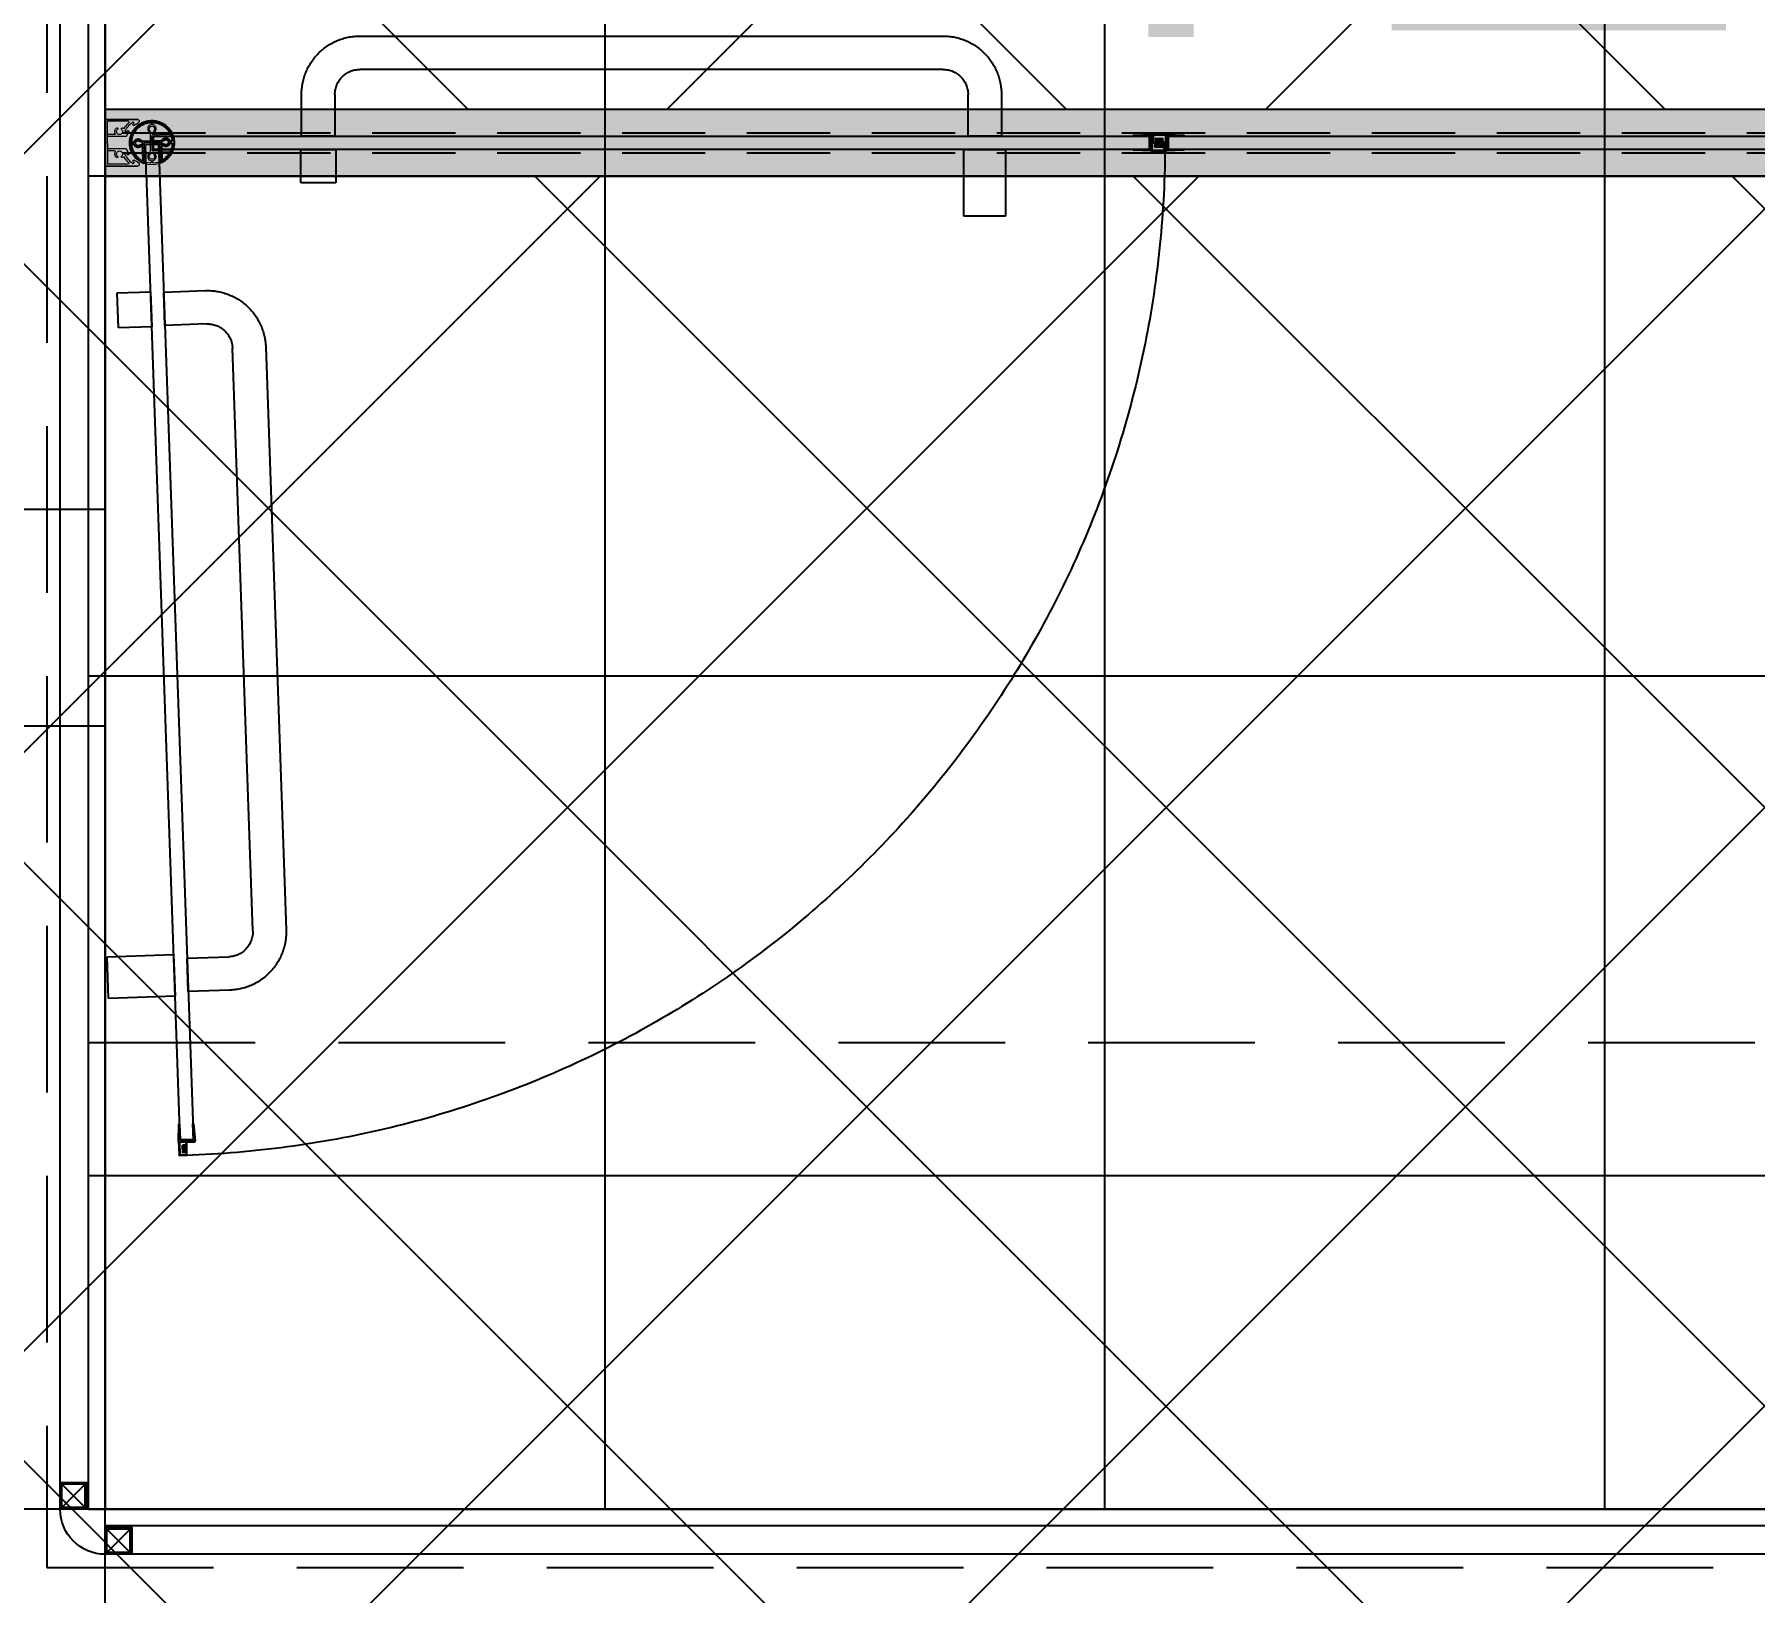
# Model space of a CAD drawing. Header units: millimetres. Extents: x 840000 to 1054178, y 0 to 59400.
# Drawn here: x 872250 to 873282, y 40821 to 41756 of the extents above; entities that cross this region are included whole.
import ezdxf
from ezdxf.enums import TextEntityAlignment as Align
from ezdxf.xclip import XClip

# ---------------------------------------------------------------- set-up
doc = ezdxf.new("R2010")
doc.units = ezdxf.units.MM
doc.header["$LTSCALE"] = 100
doc.header["$XCLIPFRAME"] = 0
for name, pattern in [('X - 단위세대 확장형$0$HID', [1.5, 1, -0.5]), ('X - 단위세대 확장형$0$X-55$0$DASHED', [0.75, 0.5, -0.25]), ('X - 단위세대 확장형$0$X-55$0$HID', [2.3, 1.5, -0.8])]:
    doc.linetypes.add(name, pattern=pattern)
for name, color, linetype in [('AA-XXXX-TEXT', 3, 'Continuous'), ('SYM', 7, 'Continuous'), ('X - 단위세대 확장형$0$A-ETC', 7, 'Continuous'), ('X - 단위세대 확장형$0$A-TILE', 253, 'Continuous'), ('X - 단위세대 확장형$0$AA-SSXM-STRS', 4, 'Continuous'), ('X - 단위세대 확장형$0$S-HAT', 19, 'Continuous'), ('X - 단위세대 확장형$0$TOIL', 4, 'Continuous'), ('X - 단위세대 확장형$0$X-25$0$AA-FFXM-SANI', 4, 'Continuous'), ('X - 단위세대 확장형$0$X-55$0$AA-FFXM-SANI', 4, 'Continuous'), ('X - 단위세대 확장형$0$X-55$0$AA-XXXX-PAT2', 1, 'Continuous'), ('X - 단위세대 확장형$0$결로방지단열재', 7, 'X - 단위세대 확장형$0$HID')]:
    doc.layers.add(name, color=color, linetype=linetype)
doc.layers.add('X - 단위세대 확장형$0$A-MC', color=171, linetype='Continuous', plot=False)
doc.styles.add('HAUD01', font='Dotum.ttf')

# ---------------------------------------------------------------- blocks, each defined once
blk = doc.blocks.new('X - 단위세대 확장형$0$X-55$0$샤워부스')
at = {"layer": 'X - 단위세대 확장형$0$X-55$0$AA-FFXM-SANI', "linetype": 'X - 단위세대 확장형$0$X-55$0$HID', "ltscale": 10}
blk.add_hatch(color=8, dxfattribs=at).paths.add_polyline_path([(25911.19099014027, -4316.811527265829), (25911.23375453914, -4319.3754166277), (25916.13396656362, -4319.248991785023), (25916.09120216474, -4316.685102423151)])
at = {"layer": 'X - 단위세대 확장형$0$X-55$0$AA-FFXM-SANI', "color": 8, "linetype": 'X - 단위세대 확장형$0$X-55$0$HID', "ltscale": 10}
for p, q in [((25309.44480758229, -4319.395639200251), (25309.44480758229, -4323.084977834414)), ((25916.09120216474, -4316.685102423153), (25911.19099014027, -4316.811527265829)), ((25911.23375453915, -4319.375416627702), (25911.19099014027, -4316.811527265829))]:
    blk.add_line(p, q, dxfattribs=at)
for points in [[(25796.75309720898, -4315.395638373644), (25821.75309720898, -4315.395638373644), (25821.75309720899, -4275.395638373644), (25796.75309720899, -4275.395638373644)], [(25398.75309720898, -4315.39560530942), (25419.75309720898, -4315.39560530942), (25419.75309720899, -4295.395605309422), (25398.75309720899, -4295.395605309422)], [(25909.4559907003, -4314.923403855079), (25916.95612848101, -4314.923403855079), (25916.95518322972, -4318.884035424034), (25909.45504544901, -4319.059824982182)], [(25310.46690975319, -4323.395639200251), (25908.03928466478, -4323.395639200251), (25908.03928466478, -4315.395639200251), (25310.46690975319, -4315.395639200249)]]:
    blk.add_lwpolyline(points, close=True, dxfattribs=at)
for points in [[(25311.75064422864, -4324.249259595376, 0.9999999999999998), (25310.8283095701, -4324.249259595376), (25309.90597491156, -4324.249259595376, -0.4142135623730951), (25309.44480758229, -4323.788092266106), (25309.44480758229, -4315.003186134396, -0.4142135623730951), (25309.90597491156, -4314.542018805126), (25310.8283095701, -4314.542018805124, 0.9999999999999998), (25311.75064422864, -4314.542018805124), (25312.67297888718, -4314.542018805126, 0.9999999999999998), (25313.59531354572, -4314.542018805126), (25314.51764820427, -4314.542018805124), (25321.75026118538, -4314.397918010782, 0.8235747032823232), (25296.1631884993, -4319.395639200251, 0.8235747032822832), (25321.75026118539, -4324.393360389721), (25314.51764820427, -4324.249259595374), (25313.59531354572, -4324.249259595377, 0.9999999999999998), (25312.67297888718, -4324.249259595377)], [(25308.43023945789, -4319.395639200251), (25308.43023945789, -4313.988618009998, -0.4142135623730951), (25308.89140678717, -4313.527450680731), (25319.87509074716, -4313.527450680731, 0.5784575024828035), (25320.04796286316, -4313.226876173489, 0.245181490067726), (25310.45108910621, -4307.169931175136, 0.4384767346105443), (25309.95209164449, -4307.62954425879), (25309.95209164449, -4308.427819777741, 0.3371881663325342), (25310.12118633198, -4308.650053735738, -0.5856446151241692), (25311.1783107067, -4312.946219807309, -0.8816985957783735), (25310.54044019199, -4312.279895883449, 0.6824765546027866), (25309.44480758229, -4309.480541620936, 0.6824765546027864), (25308.3491749726, -4312.279895883448, -0.8816985957783737), (25307.71130445784, -4312.946219807254, -0.5856446151241689), (25308.7684288327, -4308.650053735708, 0.3371881663325342), (25308.93752352009, -4308.427819777741), (25308.93752352009, -4307.62954425879, 0.4384767346105444), (25308.43852605836, -4307.169931175136, 0.3903596435582834), (25297.1777566237, -4319.395639200251, 0.3903596435582835), (25308.43852605834, -4331.621347225362, 0.4384767346105443), (25308.93752352009, -4331.16173414171), (25308.93752352009, -4330.363458622757, 0.3371881663325341), (25308.7684288326, -4330.141224664761, -0.5856446151241693), (25307.71130445791, -4325.845058593192, -0.8816985957783737), (25308.3491749726, -4326.511382517052, 0.6824765546027866), (25309.44480758229, -4329.310736779565, 0.6824765546027866), (25310.54044019199, -4326.511382517065, -0.8816985957783735), (25311.17831070675, -4325.845058593247, -0.5856446151241692), (25310.12118633188, -4330.141224664791, 0.3371881663325341), (25309.95209164449, -4330.363458622757), (25309.95209164449, -4331.16173414171, 0.4384767346105443), (25310.45108910621, -4331.621347225364, 0.2451814900677176), (25320.04796286422, -4325.564402227627, 0.5784575024821482), (25319.87509074716, -4325.263827719771), (25308.89140678717, -4325.263827719771, -0.4142135623730951), (25308.43023945789, -4324.8026603905)], [(25908.98375535513, -4314.451168509905), (25916.95612848101, -4314.451168509905, -0.4142135623730951), (25917.42836382618, -4314.923403855079), (25917.4274185749, -4319.218218790562), (25909.45504544901, -4319.395639200251), (25909.43456971557, -4324.340109890597), (25908.9623343704, -4324.340109890597)], [(25784.25309720898, -4363.395639158921), (25434.25309720898, -4363.395639158921, -0.4142135623730951), (25419.25309720899, -4348.395639158924), (25419.25309720898, -4323.395606136029), (25399.25309720898, -4323.395604482814), (25399.25309720898, -4348.395639158924, 0.4142135623730951), (25434.25309720898, -4383.395639158924), (25784.25309720898, -4383.395639158925, 0.4142135623730951), (25819.25309720899, -4348.395639158924), (25819.25309720899, -4323.395639200251), (25799.25309720898, -4323.395639200251), (25799.25309720898, -4348.395639158924, -0.4142135623730951)]]:
    blk.add_lwpolyline(points, format="xyb", close=True, dxfattribs=at)
blk.add_lwpolyline([(25908.01786368005, -4323.395639200251), (25898.57315677659, -4323.395639200251), (25898.57315677659, -4323.867874545424), (25908.9623343704, -4324.340109890598), (25908.98375535513, -4314.451168509905), (25898.59457776132, -4314.923403855079), (25898.59457776132, -4315.395639200251), (25908.03928466478, -4315.395639200251), (25908.03928466478, -4323.395639200251)], dxfattribs=at)
blk = doc.blocks.new('X - 단위세대 확장형$0$A$C456C1CD8')
at = {"layer": 'X - 단위세대 확장형$0$A-ETC', "color": 8, "linetype": 'Continuous'}
for p, q in [((1512.000000002095, 0.9999999981373549), (1526.000000002095, 0.9999999981373549)), ((1485.000000002095, -26.00012371316552), (1499.000000002095, -26.00012371316552))]:
    blk.add_line(p, q, dxfattribs=at)
for points, elevation in [([(1509.99995960691, 0), (1509.99995960691, 1549.999999999709)], -1.119508563638645e-09), ([(1526.99995960691, 15.99999999813735), (1526.99995960691, 1549.999999999709)], -1.119508563638645e-09), ([(1512.000000002095, 14.99999999813735), (1526.000000002095, 14.99999999813735), (1512.000000002095, 0.9999999981373549), (1512.000000002095, 14.99999999813735), (1526.000000002095, 0.9999999981373549), (1526.000000002095, 14.99999999813735)], -5.676049227758905e-10), ([(1500.000000002095, -27.00004039658234), (1500.000000002095, 0), (1527.000000002095, -1.862645149230957e-09)], -5.676049227758905e-10), ([(1510.000000002095, 0), (1500.000000002095, 0)], -5.676049227758905e-10), ([(0, -10), (1500.000000002095, -10)], -1.119508563638645e-09), ([(1485.000000002095, -12.00012371316552), (1499.000000002095, -12.00012371316552), (1485.000000002095, -26.00012371316552), (1485.000000002095, -12.00012371316552), (1499.000000002095, -26.00012371316552), (1499.000000002095, -12.00012371316552)], -5.676049227758905e-10), ([(9.999999998137355, -27), (1500.000000002095, -27)], -1.119508563638645e-09)]:
    blk.add_lwpolyline(points, dxfattribs=dict(at, elevation=elevation))
at = {"layer": 'X - 단위세대 확장형$0$A-ETC', "color": 8, "linetype": 'Continuous', "elevation": -1.676303717694037e-09}
for points in [[(1527.000000002095, -1.862645149230957e-09), (1527.000000002095, 15.99999999813735), (1511.000000002095, 15.99999999813735), (1511.000000002095, -1.862645149230957e-09)], [(1500.000000002095, -27.00012371316552), (1500.000000002095, -11.00012371316552), (1484.000000002095, -11.00012371316552), (1484.000000002095, -27.00012371316552)]]:
    blk.add_lwpolyline(points, close=True, dxfattribs=at)
at = {"layer": 'X - 단위세대 확장형$0$A-ETC', "color": 8, "linetype": 'Continuous'}
blk.add_arc((1499.999965522904, -5.917390808463097e-06), 27.00003447908258, 270.0000731710695, 1.255314064254277e-05, dxfattribs=at)
at = {"layer": 'X - 단위세대 확장형$0$A-TILE'}
for p, q in [((0, 500.000000000291, -1.677304582376001e-09), (1510.000040393323, 500, -1.677304582376001e-09)), ((4.038610495626926e-05, 200.0000000002328, -1.677304582376001e-09), (1510.00004038983, 200, -1.677304582376001e-09))]:
    blk.add_line(p, q, dxfattribs=at)
blk.add_wipeout([(1500.000084454659, 840.0000006344053), (1500.000084454652, 800.0000006344045), (-0.00023286972054847865, 800.0000006344042), (-0.00023286972054847865, 840.000000634405)]).dxf.layer = 'X - 단위세대 확장형$0$X-55$0$AA-FFXM-SANI'
at = {"layer": 'X - 단위세대 확장형$0$X-55$0$AA-FFXM-SANI', "elevation": -5.585888951782828e-10}
blk.add_lwpolyline([(1500.000084454659, 840.0000006344053), (0, 840.0000006344053), (0, 800.0000006344053), (1500.000084454659, 800.0000006344053)], close=True, dxfattribs=at)
blk.add_wipeout([(-0.00023286975961200426, 840.0000006343598), (1500.0000844546132, 840.0000006343603), (1500.0000844546132, 800.0000006343598), (-0.00023286975960067316, 800.0000000002397)]).dxf.layer = 'X - 단위세대 확장형$0$X-55$0$AA-FFXM-SANI'
at = {"layer": 'X - 단위세대 확장형$0$X-55$0$AA-FFXM-SANI'}
for points in [[(865.2245112182572, 822.5841125687002), (865.2672756172251, 820.0202232067822), (870.1674876417965, 820.1466480495292), (870.1247232428286, 822.7105374114471)], [(870.2161926918197, 817.4158886998775), (870.1734282930847, 819.9797780617955), (865.2732162685134, 819.8533532190486), (865.3159806674812, 817.2894638571306)]]:
    blk.add_hatch(color=6, dxfattribs=at).paths.add_polyline_path(points)
at = {"layer": 'X - 단위세대 확장형$0$X-55$0$AA-XXXX-PAT2'}
h = blk.add_hatch(dxfattribs=at)
h.set_pattern_fill('AR-CONC', color=256, scale=5, angle=90.00000000000001)
h.set_pattern_definition([(139.9999999999999, (299876.7617740653, -350649.7869118138), (3.137606749129755, 35.86300913003768), [3.749999999999996, -41.24999999999995]), (84.99999999999994, (299876.7617740653, -350649.7869118138), (-37.6096066850006, -6.937566680649997), [3, -33]), (190.4514444599999, (299877.0232412653, -350646.7983277639), (-34.47199954843147, 28.9254423363556), [3.187009599999985, -35.05710559999978]), (136.1841999999999, (299866.7617740653, -350649.7869118138), (8.27596403965383, 53.36206653357861), [5.624999999999982, -61.87499999999984]), (186.6356354899998, (299867.4514394153, -350645.3400745639), (-48.70593003872752, 46.73309728371139), [4.780517099999997, -52.58568799999998]), (81.18416398999994, (299866.7617740653, -350649.7869118138), (-48.70593001349951, 46.73309725273866), [4.499999999999999, -49.50000004999998]), (110.9999999999997, (299869.2617740653, -350644.7869118138), (20.13094453326695, 29.84535260592308), [3.749999999999997, -41.24999999999998]), (56.00000000000004, (299869.2617740653, -350644.7869118138), (-36.25750225234265, 12.16576659607909), [2.999999999999998, -32.99999999999999]), (161.4514447399999, (299870.9393527653, -350642.2997991141), (-16.12655764031769, 42.01111883649853), [3.187009499999998, -35.05710559999997]), (127.4999999999999, (299876.7617740653, -350649.7869118138), (-16.64469269156557, 0.6079927658645345), [0, -32.59999999999997, 0, -33.49999999999999, 0, -33.12499999999999]), (97.49999999999974, (299876.7617740653, -350649.7869118138), (-19.72058559411801, 13.15347687210743), [0, -19.09999999999998, 0, -31.84999999999999, 0, -12.62499999999999]), (57.49999999999999, (299876.7617740653, -350660.936911814), (1.127743586718989, 26.69112180862045), [0, -12.49999999999996, 0, -38.99999999999983, 0, -51.74999999999981]), (47.49999999999994, (299876.7617740653, -350665.936911814), (-5.005249116615884, 29.15930846711931), [0, -16.25, 0, -25.9, 0, -36.75])])
h.paths.add_polyline_path([(0, 840.0000006344053), (0, 800.0000006344053), (1500.000084454659, 800.0000006344053), (1500.000084454659, 840.0000006344053)])
at = {"layer": 'X - 단위세대 확장형$0$A-ETC', "color": 8, "linetype": 'Continuous', "elevation": -2.239017127277291e-09}
blk.add_lwpolyline([(1500.000000002095, 1549.999999999709), (1500.000000002095, 0), (0, 0), (0, 2300), (1500.000000002095, 2300)], dxfattribs=at)
at = {"layer": 'X - 단위세대 확장형$0$A-TILE'}
for p, q in [((900.000040365383, 0, -2.779110134739146e-09), (900.0000403933227, 2299.999999996508, -2.779110134739146e-09)), ((1200.000040365616, 0, -3.330012910921206e-09), (1200.000040393556, 2299.999999992782, -3.330012910921206e-09)), ((600.0000403651502, 0, -2.228207358557498e-09), (600.0000403870363, 1791.394938776968, -2.228207358557498e-09)), ((19.99979436566355, 800.000000000291, -3.920446224058262e-09), (1510.000040393381, 800, -1.677304582376001e-09))]:
    blk.add_line(p, q, dxfattribs=at)
at = {"layer": 'X - 단위세대 확장형$0$TOIL', "linetype": 'X - 단위세대 확장형$0$X-55$0$DASHED'}
for p, q in [((1489.844872582238, 826.0000006339396, -2.796813146014437e-09), (-8.445256389677525e-05, 826.0000006339396, -5.583081895138735e-09)), ((1489.844872582238, 814.0000006339396, -2.796813146014437e-09), (-8.445256389677525e-05, 814.0000006339396, -5.583081895138735e-09))]:
    blk.add_line(p, q, dxfattribs=at)
at = {"layer": 'X - 단위세대 확장형$0$TOIL', "color": 6, "lineweight": 20}
for p, q in [((1480.300086364849, 834.0000006339396, -2.796813146014437e-09), (1499.84604468476, 834.0000006339396, -2.796813146014437e-09)), ((1499.999767127912, 834.0000006339396, -2.796813146014437e-09), (1480.552157037426, 834.0000006339396, -2.796813146014437e-09)), ((1482.691141667776, 831.6924181316863, -2.796813146014437e-09), (1483.379644475412, 832.5850347768865, -2.796813146014437e-09)), ((1483.173670622986, 830.3898437343887, -2.796813146014437e-09), (1483.302524671191, 830.557644276123, -2.796813146014437e-09)), ((1485.955200099153, 827.1051099630422, -2.796813146014437e-09), (1486.061527725076, 827.1849587174947, -2.796813146014437e-09)), ((1486.273269913159, 832.8727027179557, -2.796813146014437e-09), (1498.718746768776, 832.8727027179557, -2.796813146014437e-09)), ((1487.163848654367, 826.4082290806691, -2.796813146014437e-09), (1488.157940138131, 826.9398141758866, -2.796813146014437e-09)), ((1498.718746768776, 824.8791356772999, -2.796813146014437e-09), (1498.718746768776, 832.8727027179557, -2.796813146014437e-09)), ((1499.84604468476, 820.0000006339396, -2.796813146014437e-09), (1499.84604468476, 832.8727027179557, -2.796813146014437e-09)), ((1499.84604468476, 832.8727027179557, -2.796813146014437e-09), (1499.999767127912, 832.8727027179557, -2.796813146014437e-09)), ((1499.999767127912, 832.8727027179557, -2.796813146014437e-09), (1499.999767127912, 834.0000006339396, -2.796813146014437e-09)), ((1471.962375248084, 820.0000006339396, -2.796813146014437e-09), (1471.962375248084, 823.6893392679631, -2.796813146014437e-09)), ((1487.464963124832, 823.751837761316, -2.796813146014437e-09), (1498.718746768776, 823.751837761316, -2.796813146014437e-09)), ((1487.464963124832, 816.2481635065633, -2.796813146014437e-09), (1498.718746768776, 816.2481635065633, -2.796813146014437e-09)), ((1494.457370642573, 824.8791356772999, -2.796813146014437e-09), (1498.718746768776, 824.8791356772999, -2.796813146014437e-09)), ((1498.718746768776, 820.5124087775475, -2.796813146014437e-09), (1498.718746768776, 825.1240820702515, -2.796813146014437e-09)), ((1498.923710026313, 820.0000006339396, -2.796813146014437e-09), (1498.718746768776, 820.5124087775475, -2.796813146014437e-09)), ((1498.718746768776, 819.4875924903317, -2.796813146014437e-09), (1498.923710026313, 820.0000006339396, -2.796813146014437e-09)), ((1498.718746768776, 819.4875924903317, -2.796813146014437e-09), (1498.718746768776, 814.8759191976278, -2.796813146014437e-09)), ((1499.84604468476, 820.0000006339396, -2.796813146014437e-09), (1499.84604468476, 807.1272985499236, -2.796813146014437e-09)), ((1480.300086364849, 806.0000006339396, -2.796813146014437e-09), (1499.84604468476, 806.0000006339396, -2.796813146014437e-09)), ((1499.999767127912, 806.0000006339396, -2.796813146014437e-09), (1480.552157037426, 806.0000006339396, -2.796813146014437e-09)), ((1482.691141667776, 808.307583136193, -2.796813146014437e-09), (1483.379644475412, 807.4149664909928, -2.796813146014437e-09)), ((1483.173670622986, 809.6101575334906, -2.796813146014437e-09), (1483.302524671191, 809.4423569915234, -2.796813146014437e-09)), ((1485.955200099153, 812.8948913046042, -2.796813146014437e-09), (1486.061527725076, 812.8150425503845, -2.796813146014437e-09)), ((1486.273269913159, 807.1272985499236, -2.796813146014437e-09), (1498.718746768776, 807.1272985499236, -2.796813146014437e-09)), ((1487.163848654367, 813.5917721872102, -2.796813146014437e-09), (1488.157940138131, 813.0601870919927, -2.796813146014437e-09)), ((1494.457370642573, 815.1208655905793, -2.796813146014437e-09), (1498.718746768776, 815.1208655905793, -2.796813146014437e-09)), ((1498.718746768776, 815.1208655905793, -2.796813146014437e-09), (1498.718746768776, 807.1272985499236, -2.796813146014437e-09)), ((1499.84604468476, 807.1272985499236, -2.796813146014437e-09), (1499.999767127912, 807.1272985499236, -2.796813146014437e-09)), ((1499.999767127912, 807.1272985499236, -2.796813146014437e-09), (1499.999767127912, 806.0000006339396, -2.796813146014437e-09))]:
    blk.add_line(p, q, dxfattribs=at)
at = {"layer": 'X - 단위세대 확장형$0$TOIL', "color": 6, "lineweight": 20, "elevation": -2.796813146014437e-09}
for points in [[(1469.656538601732, 824.853621029004, 0.9999999999999998), (1470.57887326018, 824.853621029004), (1471.501207918627, 824.853621029004, -0.4142135623730951), (1471.962375248084, 824.3924536997802), (1471.962375248084, 815.6075475680991, -0.4142135623730951), (1471.501207918627, 815.1463802388753), (1470.57887326018, 815.1463802388753, 0.9999999999999998), (1469.656538601732, 815.1463802388753), (1468.734203943051, 815.1463802388753, 0.9999999999999998), (1467.811869284604, 815.1463802388753), (1466.889534625923, 815.1463802388753), (1459.656921644928, 815.0022794445395, 0.8235747032823232), (1485.243994330987, 820.0000006339396, 0.8235747032822832), (1459.656921644928, 824.9977218233398), (1466.889534625923, 824.853621029004), (1467.811869284604, 824.853621029004, 0.9999999999999998), (1468.734203943051, 824.853621029004)], [(1472.976943372283, 820.0000006339396), (1472.976943372283, 814.592979443667, -0.4142135623730951), (1472.515776043059, 814.1318121144432), (1461.532092083013, 814.1318121144432, 0.5784575024828035), (1461.359219967155, 813.8312376071117, 0.245181490067726), (1470.956093724119, 807.7742926088977, 0.4384767346105443), (1471.455091185868, 808.2339056925266), (1471.455091185868, 809.0321812114562, 0.3371881663325342), (1471.285996498307, 809.2544151693, -0.5856446151241692), (1470.22887212364, 813.5505812409683, -0.8816985957783735), (1470.866742638173, 812.8842573169968, 0.6824765546027866), (1471.962375248084, 810.0849030545796, 0.6824765546027864), (1473.058007857762, 812.8842573169968, -0.8816985957783737), (1473.695878372528, 813.5505812409683, -0.5856446151241689), (1472.638753997628, 809.2544151693, 0.3371881663325342), (1472.469659310067, 809.0321812114562), (1472.469659310067, 808.2339056925266, 0.4384767346105444), (1472.968656771816, 807.7742926088977, 0.3903596435582834), (1484.229426206555, 820.0000006339396, 0.3903596435582835), (1472.968656771816, 832.2257086589816, 0.4384767346105443), (1472.469659310067, 831.7660955753527), (1472.469659310067, 830.9678200564231, 0.3371881663325341), (1472.638753997628, 830.7455860983464, -0.5856446151241693), (1473.695878372295, 826.449420026911, -0.8816985957783737), (1473.058007857762, 827.1157439506496, 0.6824765546027866), (1471.962375248084, 829.9150982132996, 0.6824765546027866), (1470.866742638173, 827.1157439506496, -0.8816985957783735), (1470.22887212364, 826.449420026911, -0.5856446151241692), (1471.285996498307, 830.7455860983464, 0.3371881663325341), (1471.455091185868, 830.9678200564231), (1471.455091185868, 831.7660955753527, 0.4384767346105443), (1470.956093724119, 832.2257086589816, 0.2451814900677176), (1461.359219965991, 826.1687636612332, 0.5784575024821482), (1461.532092083013, 825.8681891534361), (1472.515776043059, 825.8681891534361, -0.4142135623730951), (1472.976943372283, 825.4070218242123)]]:
    blk.add_lwpolyline(points, format="xyb", close=True, dxfattribs=at)
at = {"layer": 'X - 단위세대 확장형$0$TOIL', "color": 6, "elevation": -2.796813146014437e-09}
blk.add_lwpolyline([(0.9999155474361032, 816.0000006341725), (862.072805742966, 816.0000006341725), (862.072805742966, 824.0000006341725), (0.9999155474361032, 824.0000006341725)], close=True, dxfattribs=at)
at = {"layer": 'X - 단위세대 확장형$0$TOIL', "color": 6, "lineweight": 20}
for centre, radius, start, end in [((1480.552157037426, 832.9751843467238, -2.796813146014437e-09), 1.024816287267618, 90, 241.0449756336021), ((1472.613964210497, 818.6277563247713, -2.796813146014437e-09), 15.37224430901431, 49.91465441003192, 61.04497563360214), ((1482.842536161421, 830.780883469095, -2.796813146014437e-09), 0.5124081436338104, 229.9146544100319, 310.2580981386349), ((1472.613964210497, 818.6277563247713, -2.796813146014437e-09), 16.49954222500869, 49.97276361666786, 52.35588756546041), ((1482.896116470452, 830.8697251632693, -2.796813146014437e-09), 0.5124081436338104, 322.4793388422811, 49.97276361666786), ((1472.613964210497, 818.6277563247713, -2.796813146014437e-09), 17.62684014100307, 28.13540494181926, 52.35588756546041), ((1486.273269913159, 832.3602945743478, -2.796813146014437e-09), 0.5124081436338104, 90, 225.1531808344194), ((1486.286334560718, 826.7140702285687, -2.796813146014437e-09), 0.5124081436338104, 130.2580981386349, 210.6015418575244), ((1472.613964210497, 818.6277563247713, -2.796813146014437e-09), 15.37224430901431, 20.78355959411132, 30.60154185752436), ((1472.613964210497, 818.6277563247713, -2.796813146014437e-09), 18.85661968572422, 32.34570225982931, 45.15318083441935), ((1486.369226662442, 826.7752228641766, -2.796813146014437e-09), 0.5124081436338104, 30.63895159300975, 126.9054148739276), ((1472.613964210497, 818.6277563247713, -2.796813146014437e-09), 16.49954222500869, 28.13540494181926, 30.63895159300975), ((1488.977603335632, 828.9906976851053, -2.796813146014437e-09), 0.5124081436338104, 212.3457022598293, 316.5037253263615), ((1491.393722674577, 826.6981845870032, -2.796813146014437e-09), 2.818244789985957, 132.839588412736, 136.5037253263615), ((1489.825873401947, 828.388962898578, -2.796813146014437e-09), 0.5124081436338104, 29.99999999634042, 132.839588412736), ((1491.393722674577, 826.6981845870032, -2.796813146014437e-09), 1.793428502718336, 132.839588412736, 47.16041158726403), ((1489.825873401947, 828.388962898578, -2.796813146014437e-09), 0.5124081436338104, 312.839588412736, 29.99999999634042), ((1492.961571947206, 828.388962898578, -2.796813146014437e-09), 0.5124081436338104, 150.0000000036596, 227.160411587264), ((1492.961571947206, 828.388962898578, -2.796813146014437e-09), 0.5124081436338104, 47.16041158726403, 150.0000000036596), ((1491.393722674577, 826.6981845870032, -2.796813146014437e-09), 2.818244789985957, 336.9018328356532, 47.16041158726403), ((1472.613964210497, 821.3722449428751, -2.796813146014437e-09), 15.37224430901431, 329.3984581424756, 339.2164404058887), ((1487.464963124832, 824.2642459049239, -2.796813146014437e-09), 0.5124081436338104, 200.7835595941113, 270), ((1487.464963124832, 815.7357553629554, -2.796813146014437e-09), 0.5124081436338104, 90, 159.2164404058887), ((1494.457370642573, 825.3915438209078, -2.796813146014437e-09), 0.5124081436338104, 156.9018328356532, 270), ((1480.552157037426, 807.0248169211554, -2.796813146014437e-09), 1.024816287267618, 118.9550243663979, 270), ((1472.613964210497, 821.3722449428751, -2.796813146014437e-09), 15.37224430901431, 298.9550243663979, 310.085345589968), ((1482.842536161421, 809.2191177987843, -2.796813146014437e-09), 0.5124081436338104, 49.74190186136511, 130.0853455899681), ((1472.613964210497, 821.3722449428751, -2.796813146014437e-09), 16.49954222500869, 307.6441124345396, 310.0272363833321), ((1482.896116470452, 809.13027610461, -2.796813146014437e-09), 0.5124081436338104, 310.0272363833321, 37.52066115771894), ((1472.613964210497, 821.3722449428751, -2.796813146014437e-09), 17.62684014100307, 307.6441124345396, 331.8645950581807), ((1486.273269913159, 807.6397066935315, -2.796813146014437e-09), 0.5124081436338104, 134.8468191655807, 270), ((1486.286334560718, 813.2859310393105, -2.796813146014437e-09), 0.5124081436338104, 149.3984581424756, 229.7419018613651), ((1472.613964210497, 821.3722449428751, -2.796813146014437e-09), 18.85661968572422, 314.8468191655807, 327.6542977401707), ((1486.369226662442, 813.2247784037027, -2.796813146014437e-09), 0.5124081436338104, 233.0945851260724, 329.3610484069902), ((1472.613964210497, 821.3722449428751, -2.796813146014437e-09), 16.49954222500869, 329.3610484069902, 331.8645950581807), ((1488.977603335632, 811.009303582774, -2.796813146014437e-09), 0.5124081436338104, 43.49627467363856, 147.6542977401707), ((1491.393722674577, 813.3018166806432, -2.796813146014437e-09), 2.818244789985957, 223.4962746736385, 227.160411587264), ((1489.825873401947, 811.6110383693012, -2.796813146014437e-09), 0.5124081436338104, 227.160411587264, 330.0000000036595), ((1491.393722674577, 813.3018166806432, -2.796813146014437e-09), 1.793428502718336, 312.839588412736, 227.160411587264), ((1489.825873401947, 811.6110383693012, -2.796813146014437e-09), 0.5124081436338104, 330.0000000036595, 47.16041158726403), ((1492.961571947206, 811.6110383693012, -2.796813146014437e-09), 0.5124081436338104, 132.839588412736, 209.9999999963404), ((1492.961571947206, 811.6110383693012, -2.796813146014437e-09), 0.5124081436338104, 209.9999999963404, 312.839588412736), ((1491.393722674577, 813.3018166806432, -2.796813146014437e-09), 2.818244789985957, 312.839588412736, 23.09816716434677), ((1494.457370642573, 814.6084574469714, -2.796813146014437e-09), 0.5124081436338104, 90, 203.0981671643468)]:
    blk.add_arc(centre, radius, start, end, dxfattribs=at)
at = {"layer": 'X - 단위세대 확장형$0$X-25$0$AA-FFXM-SANI', "color": 8, "linetype": 'X - 단위세대 확장형$0$HID', "elevation": -2.239017127277291e-09}
blk.add_lwpolyline([(1535.000000002095, 1549.999999999709), (1535.000000002095, -35), (-35, -35), (-35, 2335), (1535.000000002095, 2335), (1535.000000002095, 1549.999999999709)], dxfattribs=at)
at = {"layer": 'X - 단위세대 확장형$0$X-55$0$AA-FFXM-SANI', "color": 6}
for p, q in [((870.1247232428286, 822.7105374114471, -2.796813146014437e-09), (865.2245112182572, 822.5841125687002, -2.796813146014437e-09)), ((865.2672756172251, 820.0202232067822, -2.796813146014437e-09), (865.2245112182572, 822.5841125687002, -2.796813146014437e-09)), ((865.2732162685134, 819.8533532190486, -2.796813146014437e-09), (865.3159806674812, 817.2894638571306, -2.796813146014437e-09)), ((865.3159806674812, 817.2894638571306, -2.796813146014437e-09), (870.2161926918197, 817.4158886998775, -2.796813146014437e-09)), ((870.1734282930847, 819.9797780617955, -2.796813146014437e-09), (870.2161926918197, 817.4158886998775, -2.796813146014437e-09))]:
    blk.add_line(p, q, dxfattribs=at)
at = {"layer": 'X - 단위세대 확장형$0$X-55$0$AA-FFXM-SANI', "color": 8, "linetype": 'X - 단위세대 확장형$0$X-55$0$HID', "ltscale": 10, "elevation": -2.796813146014437e-09}
blk.add_lwpolyline([(997.1540856231004, 864.0000005929614), (1347.1540856231, 864.0000005929614, -0.4142135623730951), (1362.1540856231, 849.0000005929614), (1362.1540856231, 823.9999675701256), (1382.1540856231, 823.9999659167952), (1382.1540856231, 849.0000005929614, 0.4142135623730951), (1347.1540856231, 884.0000005929614), (997.1540856231004, 884.0000005929614, 0.4142135623730951), (962.1540856231004, 849.0000005929614), (962.1540856231004, 824.0000006341725), (982.1540856231004, 824.0000006341725), (982.1540856231004, 849.0000005929614, -0.4142135623730951)], format="xyb", close=True, dxfattribs=at)
at = {"layer": 'X - 단위세대 확장형$0$X-55$0$AA-FFXM-SANI', "elevation": -1.903671951782824e-10}
blk.add_lwpolyline([(-0.0002328697592020035, 840.0000006344053), (1500.000084454659, 840.0000006344053), (1500.000084454659, 800.0000006344053), (-0.0002328697592020035, 800.0000006344053)], close=True, dxfattribs=at)
at = {"layer": 'X - 단위세대 확장형$0$X-55$0$AA-FFXM-SANI', "color": 6, "elevation": -2.796813146014437e-09}
for points in [[(862.0513847582042, 816.0000006341725), (852.6066778546665, 816.0000006341725), (852.6066778546665, 815.5277652891236), (862.9958554485347, 815.055529943842), (863.0172764332965, 824.9444713247358), (852.6280988394283, 824.4722359794541), (852.6280988394283, 824.0000006341725), (862.072805742966, 824.0000006341725), (862.072805742966, 816.0000006341725)], [(873.3893191521056, 824.0000006341725), (882.8340260556433, 824.0000006341725), (882.8340260556433, 824.4722359794541), (872.4448484617751, 824.9444713247358), (872.4234274770133, 815.055529943842), (882.8126050708815, 815.5277652891236), (882.8126050708815, 816.0000006341725), (873.3678981673438, 816.0000006341725), (873.3678981673438, 824.0000006341725)]]:
    blk.add_lwpolyline(points, dxfattribs=at)
for points in [[(863.0172764332965, 824.9444713247358), (870.9896495591383, 824.9444713247358, -0.4142135623730951), (871.4618849041872, 824.4722359794541), (871.460939652985, 820.1774210440344), (863.4885665271431, 820.0000006341725), (863.4680907935835, 815.055529943842), (862.9958554485347, 815.055529943842)], [(872.4234274770133, 815.055529943842), (864.4510543511715, 815.055529943842, -0.4142135623730951), (863.9788190058898, 815.5277652891236), (863.9797642573249, 819.8225802245433), (871.9521373831667, 820.0000006341725), (871.9726131164934, 824.9444713247358), (872.4448484617751, 824.9444713247358)]]:
    blk.add_lwpolyline(points, format="xyb", close=True, dxfattribs=at)
for points in [[(863.4895117783453, 824.4722359794541), (870.9896495591383, 824.4722359794541), (870.9887043077033, 820.511604410538), (863.4885665271431, 820.3358148524421)], [(871.9511921319645, 815.5277652891236), (864.4510543511715, 815.5277652891236), (864.4519996023737, 819.4883968580398), (871.9521373831667, 819.6641864161356)], [(1470.940273078857, 824.0000006341725), (873.3678981673438, 824.0000006341725), (873.3678981673438, 816.0000006341725), (1470.940273078857, 816.0000006341725)]]:
    blk.add_lwpolyline(points, close=True, dxfattribs=at)
at = {"layer": 'X - 단위세대 확장형$0$X-55$0$AA-FFXM-SANI', "color": 8, "linetype": 'X - 단위세대 확장형$0$X-55$0$HID', "ltscale": 10, "elevation": -2.796813146014437e-09}
for points in [[(984.6540856231004, 815.9999998076237), (959.6540856231004, 815.9999998076237), (959.6540856231004, 775.9999998076237), (984.6540856231004, 775.9999998076237)], [(1382.6540856231, 815.999966743344), (1361.6540856231, 815.999966743344), (1361.6540856231, 795.999966743344), (1382.6540856231, 795.999966743344)]]:
    blk.add_lwpolyline(points, close=True, dxfattribs=at)
at = {"layer": 'X - 단위세대 확장형$0$X-55$0$AA-FFXM-SANI', "color": 8, "linetype": 'X - 단위세대 확장형$0$X-55$0$HID', "ltscale": 10}
blk.add_arc((1471.962375250878, 820.000000633474, -2.796813146014437e-09), 607.9826368809672, 180.0167199564799, 268.4337461209113, dxfattribs=at)
at = {"layer": 'X - 단위세대 확장형$0$X-55$0$AA-FFXM-SANI', "extrusion": (0, 0, -1), "xscale": -1, "zscale": -1, "rotation": 92.00000000000003}
blk.add_blockref('X - 단위세대 확장형$0$X-55$0$샤워부스', (-6672.013640936464, 25963.28224440984, 2.796813146014437e-09), dxfattribs=at)
blk = doc.blocks.new('X - 단위세대 확장형$0$A$Cca1b3c21')
at = {"xscale": -1.000000000000001}
blk.add_blockref('X - 단위세대 확장형$0$A$C456C1CD8', (-179.9999596066918, -8192.522002140518), dxfattribs=at)
at = {"layer": 'X - 단위세대 확장형$0$A-MC'}
for p, q in [((-1680.00000000211, -8662.522002140053), (-1680.00000000211, -5642.52200214169)), ((-1680.000000001877, -7592.522002140053), (-2980.000000001877, -7592.522002140053)), ((-1680.000000001877, -7722.522002139587), (-2980.000000001877, -7722.522002139587)), ((2.182787284255028e-10, -8192.522002140518), (-1904.859110136298, -8192.522002140518))]:
    blk.add_line(p, q, dxfattribs=at)
blk = doc.blocks.new('X - 단위세대 확장형$0$20220222-결로')
at = {"layer": 'X - 단위세대 확장형$0$결로방지단열재'}
blk.add_line((-24500.0000000021, 17699.99999999443), (-17360.00000000023, 17699.99999999451), dxfattribs=at)
blk = doc.blocks.new('X - 단위세대 확장형$0$A$C1DF1446A')
at = {"layer": 'X - 단위세대 확장형$0$S-HAT'}
h = blk.add_hatch(dxfattribs=at)
h.set_pattern_fill('ANSI37', color=256, scale=80)
h.set_pattern_definition([(45, (-184047.5919905771, -56593.10967376437), (-179.6051224213831, 179.6051224213831), []), (135, (-184047.5919905771, -56593.10967376437), (-179.6051224213831, -179.605122421383), [])])
h.paths.add_polyline_path([(13020.0000000021, 2519.999999999534), (14650.00000000373, 2519.999999999534), (14650.00000000373, 0), (13020.0000000021, 0)])
blk = doc.blocks.new('X - 단위세대 확장형', base_point=(-475.3640304019209, -286.727544500216))
at = {"layer": 'X - 단위세대 확장형$0$AA-SSXM-STRS'}
blk.add_blockref('X - 단위세대 확장형$0$A$C1DF1446A', (38471.98177179787, 56593.10967376437), dxfattribs=at)
blk.add_blockref('X - 단위세대 확장형$0$A$Cca1b3c21', (53221.9817718016, 64955.63167590393))
blk.add_blockref('X - 단위세대 확장형$0$20220222-결로', (70481.981771803, 39343.1096737691))
blk = doc.blocks.new('20220114_기준층 실명')
at = {"layer": 'AA-XXXX-TEXT', "style": 'HAUD01', "width": 0.8}
blk.add_text('욕실', height=300, dxfattribs=at).set_placement((-30543.77443447523, 24626.16653007394), align=Align.MIDDLE_CENTER)

msp = doc.modelspace()

# ---------------------------------------------------------------- block references
at = {"layer": 'AA-XXXX-TEXT'}
msp.add_blockref('20220114_기준층 실명', (903539.389202122, 17309.81073822771), dxfattribs=at)

# ---------------------------------------------------------------- next in the draw order: block references
at = {"layer": 'SYM'}
ref = msp.add_blockref('X - 단위세대 확장형', (820274.7186182752, -16179.1427066318), dxfattribs=at)
XClip(ref).set_block_clipping_path([(27286.233964764513, 22495.20258505261), (88213.60073788092, 68689.62773921051)])

doc.saveas('drawing.dxf')
